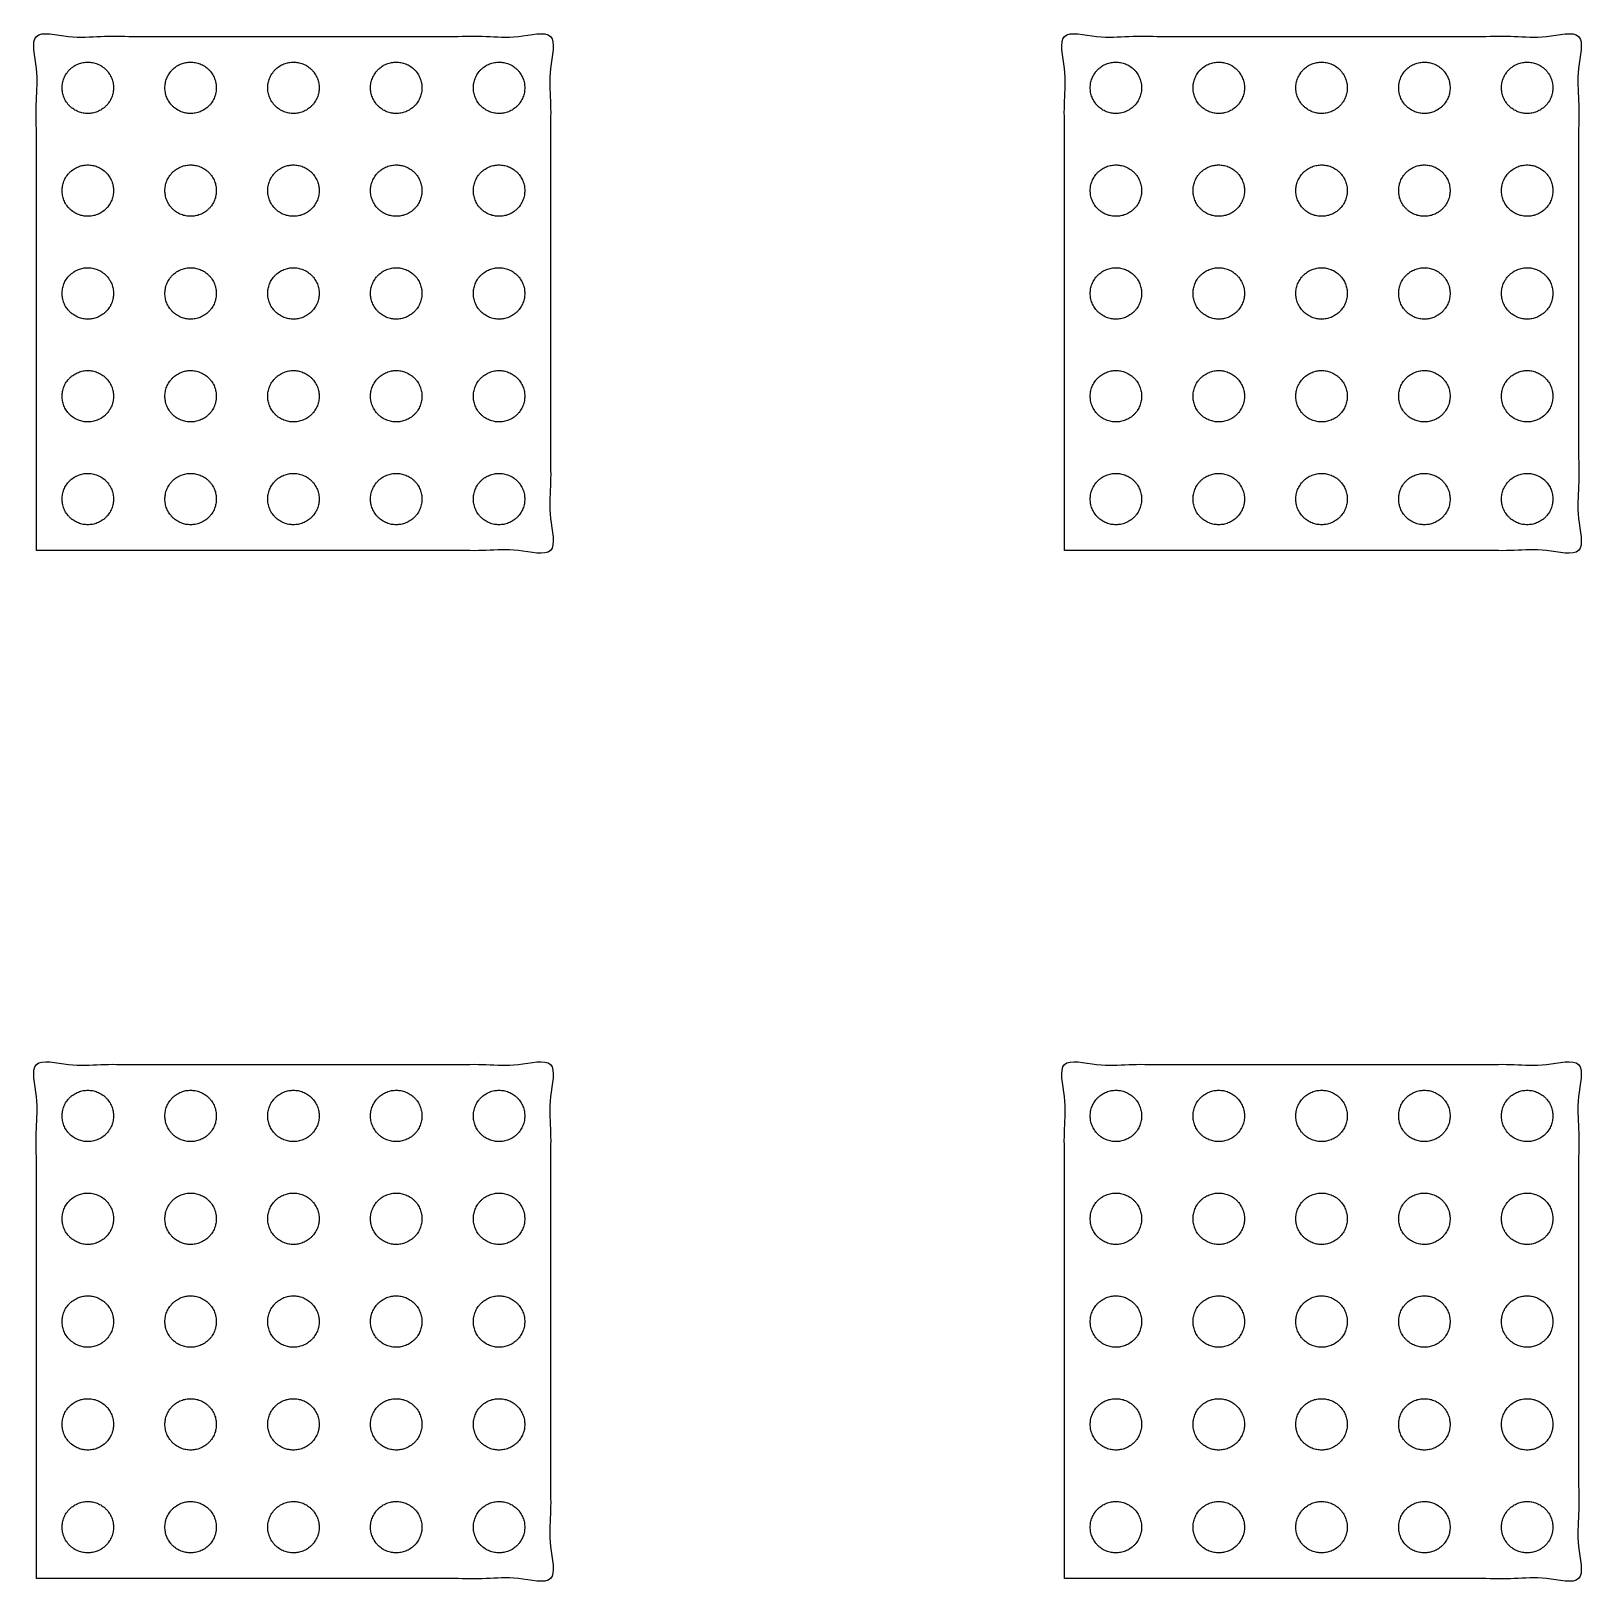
# Model space of a CAD drawing. Header units: millimetres. Extents: x -0.2 to 60.2, y -0.2 to 60.2.
import ezdxf

# ---------------------------------------------------------------- set-up
doc = ezdxf.new("R2010")
doc.units = ezdxf.units.MM
doc.header["$MEASUREMENT"] = 0
doc.layers.add('Default', color=18, linetype='Continuous', true_color=0x000000)

msp = doc.modelspace()

# ---------------------------------------------------------------- linework, layer by layer
at = {"layer": 'Default'}
for points in [[(0, 40), (10, 40), (20, 40), (20, 50), (20, 60), (10, 60), (0, 60), (0, 50), (0, 40)], [(40, 40), (50, 40), (60, 40), (60, 50), (60, 60), (50, 60), (40, 60), (40, 50), (40, 40)], [(0, 0), (10, 0), (20, 0), (20, 10), (20, 20), (10, 20), (0, 20), (0, 10), (0, 0)], [(40, 0), (50, 0), (60, 0), (60, 10), (60, 20), (50, 20), (40, 20), (40, 10), (40, 0)]]:
    msp.add_open_spline(points, degree=2, knots=[0, 0, 0, 10, 10, 20, 20, 30, 30, 40, 40, 40], dxfattribs=at)
for points in [[(3, 58), (3, 59), (2, 59), (1, 59), (1, 58), (1, 57), (2, 57), (3, 57), (3, 58)], [(7, 58), (7, 59), (6, 59), (5, 59), (5, 58), (5, 57), (6, 57), (7, 57), (7, 58)], [(11, 58), (11, 59), (10, 59), (9, 59), (9, 58), (9, 57), (10, 57), (11, 57), (11, 58)], [(15, 58), (15, 59), (14, 59), (13, 59), (13, 58), (13, 57), (14, 57), (15, 57), (15, 58)], [(19, 58), (19, 59), (18, 59), (17, 59), (17, 58), (17, 57), (18, 57), (19, 57), (19, 58)], [(43, 58), (43, 59), (42, 59), (41, 59), (41, 58), (41, 57), (42, 57), (43, 57), (43, 58)], [(47, 58), (47, 59), (46, 59), (45, 59), (45, 58), (45, 57), (46, 57), (47, 57), (47, 58)], [(51, 58), (51, 59), (50, 59), (49, 59), (49, 58), (49, 57), (50, 57), (51, 57), (51, 58)], [(55, 58), (55, 59), (54, 59), (53, 59), (53, 58), (53, 57), (54, 57), (55, 57), (55, 58)], [(59, 58), (59, 59), (58, 59), (57, 59), (57, 58), (57, 57), (58, 57), (59, 57), (59, 58)], [(3, 54), (3, 55), (2, 55), (1, 55), (1, 54), (1, 53), (2, 53), (3, 53), (3, 54)], [(7, 54), (7, 55), (6, 55), (5, 55), (5, 54), (5, 53), (6, 53), (7, 53), (7, 54)], [(11, 54), (11, 55), (10, 55), (9, 55), (9, 54), (9, 53), (10, 53), (11, 53), (11, 54)], [(15, 54), (15, 55), (14, 55), (13, 55), (13, 54), (13, 53), (14, 53), (15, 53), (15, 54)], [(19, 54), (19, 55), (18, 55), (17, 55), (17, 54), (17, 53), (18, 53), (19, 53), (19, 54)], [(43, 54), (43, 55), (42, 55), (41, 55), (41, 54), (41, 53), (42, 53), (43, 53), (43, 54)], [(47, 54), (47, 55), (46, 55), (45, 55), (45, 54), (45, 53), (46, 53), (47, 53), (47, 54)], [(51, 54), (51, 55), (50, 55), (49, 55), (49, 54), (49, 53), (50, 53), (51, 53), (51, 54)], [(55, 54), (55, 55), (54, 55), (53, 55), (53, 54), (53, 53), (54, 53), (55, 53), (55, 54)], [(59, 54), (59, 55), (58, 55), (57, 55), (57, 54), (57, 53), (58, 53), (59, 53), (59, 54)], [(3, 50), (3, 51), (2, 51), (1, 51), (1, 50), (1, 49), (2, 49), (3, 49), (3, 50)], [(7, 50), (7, 51), (6, 51), (5, 51), (5, 50), (5, 49), (6, 49), (7, 49), (7, 50)], [(11, 50), (11, 51), (10, 51), (9, 51), (9, 50), (9, 49), (10, 49), (11, 49), (11, 50)], [(15, 50), (15, 51), (14, 51), (13, 51), (13, 50), (13, 49), (14, 49), (15, 49), (15, 50)], [(19, 50), (19, 51), (18, 51), (17, 51), (17, 50), (17, 49), (18, 49), (19, 49), (19, 50)], [(43, 50), (43, 51), (42, 51), (41, 51), (41, 50), (41, 49), (42, 49), (43, 49), (43, 50)], [(47, 50), (47, 51), (46, 51), (45, 51), (45, 50), (45, 49), (46, 49), (47, 49), (47, 50)], [(51, 50), (51, 51), (50, 51), (49, 51), (49, 50), (49, 49), (50, 49), (51, 49), (51, 50)], [(55, 50), (55, 51), (54, 51), (53, 51), (53, 50), (53, 49), (54, 49), (55, 49), (55, 50)], [(59, 50), (59, 51), (58, 51), (57, 51), (57, 50), (57, 49), (58, 49), (59, 49), (59, 50)], [(3, 46), (3, 47), (2, 47), (1, 47), (1, 46), (1, 45), (2, 45), (3, 45), (3, 46)], [(7, 46), (7, 47), (6, 47), (5, 47), (5, 46), (5, 45), (6, 45), (7, 45), (7, 46)], [(11, 46), (11, 47), (10, 47), (9, 47), (9, 46), (9, 45), (10, 45), (11, 45), (11, 46)], [(15, 46), (15, 47), (14, 47), (13, 47), (13, 46), (13, 45), (14, 45), (15, 45), (15, 46)], [(19, 46), (19, 47), (18, 47), (17, 47), (17, 46), (17, 45), (18, 45), (19, 45), (19, 46)], [(43, 46), (43, 47), (42, 47), (41, 47), (41, 46), (41, 45), (42, 45), (43, 45), (43, 46)], [(47, 46), (47, 47), (46, 47), (45, 47), (45, 46), (45, 45), (46, 45), (47, 45), (47, 46)], [(51, 46), (51, 47), (50, 47), (49, 47), (49, 46), (49, 45), (50, 45), (51, 45), (51, 46)], [(55, 46), (55, 47), (54, 47), (53, 47), (53, 46), (53, 45), (54, 45), (55, 45), (55, 46)], [(59, 46), (59, 47), (58, 47), (57, 47), (57, 46), (57, 45), (58, 45), (59, 45), (59, 46)], [(3, 42), (3, 43), (2, 43), (1, 43), (1, 42), (1, 41), (2, 41), (3, 41), (3, 42)], [(7, 42), (7, 43), (6, 43), (5, 43), (5, 42), (5, 41), (6, 41), (7, 41), (7, 42)], [(11, 42), (11, 43), (10, 43), (9, 43), (9, 42), (9, 41), (10, 41), (11, 41), (11, 42)], [(15, 42), (15, 43), (14, 43), (13, 43), (13, 42), (13, 41), (14, 41), (15, 41), (15, 42)], [(19, 42), (19, 43), (18, 43), (17, 43), (17, 42), (17, 41), (18, 41), (19, 41), (19, 42)], [(43, 42), (43, 43), (42, 43), (41, 43), (41, 42), (41, 41), (42, 41), (43, 41), (43, 42)], [(47, 42), (47, 43), (46, 43), (45, 43), (45, 42), (45, 41), (46, 41), (47, 41), (47, 42)], [(51, 42), (51, 43), (50, 43), (49, 43), (49, 42), (49, 41), (50, 41), (51, 41), (51, 42)], [(55, 42), (55, 43), (54, 43), (53, 43), (53, 42), (53, 41), (54, 41), (55, 41), (55, 42)], [(59, 42), (59, 43), (58, 43), (57, 43), (57, 42), (57, 41), (58, 41), (59, 41), (59, 42)], [(3, 18), (3, 19), (2, 19), (1, 19), (1, 18), (1, 17), (2, 17), (3, 17), (3, 18)], [(7, 18), (7, 19), (6, 19), (5, 19), (5, 18), (5, 17), (6, 17), (7, 17), (7, 18)], [(11, 18), (11, 19), (10, 19), (9, 19), (9, 18), (9, 17), (10, 17), (11, 17), (11, 18)], [(15, 18), (15, 19), (14, 19), (13, 19), (13, 18), (13, 17), (14, 17), (15, 17), (15, 18)], [(19, 18), (19, 19), (18, 19), (17, 19), (17, 18), (17, 17), (18, 17), (19, 17), (19, 18)], [(43, 18), (43, 19), (42, 19), (41, 19), (41, 18), (41, 17), (42, 17), (43, 17), (43, 18)], [(47, 18), (47, 19), (46, 19), (45, 19), (45, 18), (45, 17), (46, 17), (47, 17), (47, 18)], [(51, 18), (51, 19), (50, 19), (49, 19), (49, 18), (49, 17), (50, 17), (51, 17), (51, 18)], [(55, 18), (55, 19), (54, 19), (53, 19), (53, 18), (53, 17), (54, 17), (55, 17), (55, 18)], [(59, 18), (59, 19), (58, 19), (57, 19), (57, 18), (57, 17), (58, 17), (59, 17), (59, 18)], [(3, 14), (3, 15), (2, 15), (1, 15), (1, 14), (1, 13), (2, 13), (3, 13), (3, 14)], [(7, 14), (7, 15), (6, 15), (5, 15), (5, 14), (5, 13), (6, 13), (7, 13), (7, 14)], [(11, 14), (11, 15), (10, 15), (9, 15), (9, 14), (9, 13), (10, 13), (11, 13), (11, 14)], [(15, 14), (15, 15), (14, 15), (13, 15), (13, 14), (13, 13), (14, 13), (15, 13), (15, 14)], [(19, 14), (19, 15), (18, 15), (17, 15), (17, 14), (17, 13), (18, 13), (19, 13), (19, 14)], [(43, 14), (43, 15), (42, 15), (41, 15), (41, 14), (41, 13), (42, 13), (43, 13), (43, 14)], [(47, 14), (47, 15), (46, 15), (45, 15), (45, 14), (45, 13), (46, 13), (47, 13), (47, 14)], [(51, 14), (51, 15), (50, 15), (49, 15), (49, 14), (49, 13), (50, 13), (51, 13), (51, 14)], [(55, 14), (55, 15), (54, 15), (53, 15), (53, 14), (53, 13), (54, 13), (55, 13), (55, 14)], [(59, 14), (59, 15), (58, 15), (57, 15), (57, 14), (57, 13), (58, 13), (59, 13), (59, 14)], [(3, 10), (3, 11), (2, 11), (1, 11), (1, 10), (1, 9), (2, 9), (3, 9), (3, 10)], [(7, 10), (7, 11), (6, 11), (5, 11), (5, 10), (5, 9), (6, 9), (7, 9), (7, 10)], [(11, 10), (11, 11), (10, 11), (9, 11), (9, 10), (9, 9), (10, 9), (11, 9), (11, 10)], [(15, 10), (15, 11), (14, 11), (13, 11), (13, 10), (13, 9), (14, 9), (15, 9), (15, 10)], [(19, 10), (19, 11), (18, 11), (17, 11), (17, 10), (17, 9), (18, 9), (19, 9), (19, 10)], [(43, 10), (43, 11), (42, 11), (41, 11), (41, 10), (41, 9), (42, 9), (43, 9), (43, 10)], [(47, 10), (47, 11), (46, 11), (45, 11), (45, 10), (45, 9), (46, 9), (47, 9), (47, 10)], [(51, 10), (51, 11), (50, 11), (49, 11), (49, 10), (49, 9), (50, 9), (51, 9), (51, 10)], [(55, 10), (55, 11), (54, 11), (53, 11), (53, 10), (53, 9), (54, 9), (55, 9), (55, 10)], [(59, 10), (59, 11), (58, 11), (57, 11), (57, 10), (57, 9), (58, 9), (59, 9), (59, 10)], [(3, 6), (3, 7), (2, 7), (1, 7), (1, 6), (1, 5), (2, 5), (3, 5), (3, 6)], [(7, 6), (7, 7), (6, 7), (5, 7), (5, 6), (5, 5), (6, 5), (7, 5), (7, 6)], [(11, 6), (11, 7), (10, 7), (9, 7), (9, 6), (9, 5), (10, 5), (11, 5), (11, 6)], [(15, 6), (15, 7), (14, 7), (13, 7), (13, 6), (13, 5), (14, 5), (15, 5), (15, 6)], [(19, 6), (19, 7), (18, 7), (17, 7), (17, 6), (17, 5), (18, 5), (19, 5), (19, 6)], [(43, 6), (43, 7), (42, 7), (41, 7), (41, 6), (41, 5), (42, 5), (43, 5), (43, 6)], [(47, 6), (47, 7), (46, 7), (45, 7), (45, 6), (45, 5), (46, 5), (47, 5), (47, 6)], [(51, 6), (51, 7), (50, 7), (49, 7), (49, 6), (49, 5), (50, 5), (51, 5), (51, 6)], [(55, 6), (55, 7), (54, 7), (53, 7), (53, 6), (53, 5), (54, 5), (55, 5), (55, 6)], [(59, 6), (59, 7), (58, 7), (57, 7), (57, 6), (57, 5), (58, 5), (59, 5), (59, 6)], [(3, 2), (3, 3), (2, 3), (1, 3), (1, 2), (1, 1), (2, 1), (3, 1), (3, 2)], [(7, 2), (7, 3), (6, 3), (5, 3), (5, 2), (5, 1), (6, 1), (7, 1), (7, 2)], [(11, 2), (11, 3), (10, 3), (9, 3), (9, 2), (9, 1), (10, 1), (11, 1), (11, 2)], [(15, 2), (15, 3), (14, 3), (13, 3), (13, 2), (13, 1), (14, 1), (15, 1), (15, 2)], [(19, 2), (19, 3), (18, 3), (17, 3), (17, 2), (17, 1), (18, 1), (19, 1), (19, 2)], [(43, 2), (43, 3), (42, 3), (41, 3), (41, 2), (41, 1), (42, 1), (43, 1), (43, 2)], [(47, 2), (47, 3), (46, 3), (45, 3), (45, 2), (45, 1), (46, 1), (47, 1), (47, 2)], [(51, 2), (51, 3), (50, 3), (49, 3), (49, 2), (49, 1), (50, 1), (51, 1), (51, 2)], [(55, 2), (55, 3), (54, 3), (53, 3), (53, 2), (53, 1), (54, 1), (55, 1), (55, 2)], [(59, 2), (59, 3), (58, 3), (57, 3), (57, 2), (57, 1), (58, 1), (59, 1), (59, 2)]]:
    msp.add_rational_spline(points, [1, 0.707106781187, 1, 0.707106781187, 1, 0.707106781187, 1, 0.707106781187, 1], degree=2, knots=[0, 0, 0, 1.570796, 1.570796, 3.141593, 3.141593, 4.712389, 4.712389, 6.283185, 6.283185, 6.283185], dxfattribs=at)

doc.saveas('drawing.dxf')
